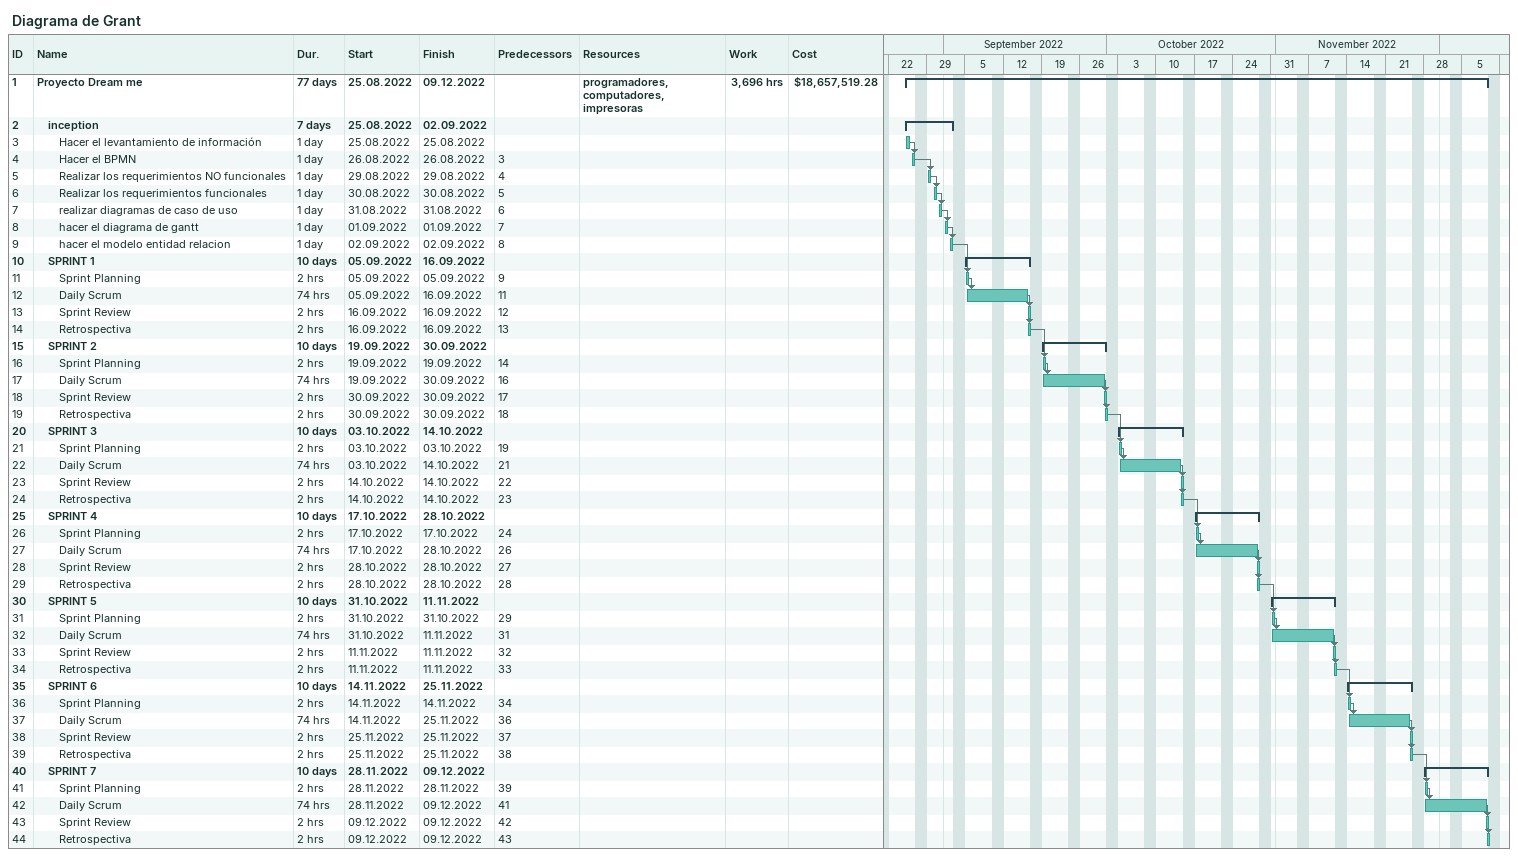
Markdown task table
Diagrama de Grant

| ID | Level | Task | Duration | Start | Finish | Predecessors | Resources | Work (h) | Cost ($) |
|---|---|---|---|---|---|---|---|---|---|
| 1 | 1 | **Proyecto Dream me** | 77d | 2022-08-25 | 2022-12-09 |  | programadores, computadores, impresoras | 3696 | 18657519.28 |
| 2 | 2 | **inception** | 7d | 2022-08-25 | 2022-09-02 |  |  |  |  |
| 3 | 3 | Hacer el levantamiento de información | 1d | 2022-08-25 | 2022-08-25 |  |  |  |  |
| 4 | 3 | Hacer el BPMN | 1d | 2022-08-26 | 2022-08-26 | 3 |  |  |  |
| 5 | 3 | Realizar los requerimientos NO funcionales | 1d | 2022-08-29 | 2022-08-29 | 4 |  |  |  |
| 6 | 3 | Realizar los requerimientos funcionales | 1d | 2022-08-30 | 2022-08-30 | 5 |  |  |  |
| 7 | 3 | realizar diagramas de caso de uso | 1d | 2022-08-31 | 2022-08-31 | 6 |  |  |  |
| 8 | 3 | hacer el diagrama de gantt | 1d | 2022-09-01 | 2022-09-01 | 7 |  |  |  |
| 9 | 3 | hacer el modelo entidad relacion | 1d | 2022-09-02 | 2022-09-02 | 8 |  |  |  |
| 10 | 2 | **SPRINT 1** | 10d | 2022-09-05 | 2022-09-16 |  |  |  |  |
| 11 | 3 | Sprint Planning | 2h | 2022-09-05 | 2022-09-05 | 9 |  |  |  |
| 12 | 3 | Daily Scrum | 74h | 2022-09-05 | 2022-09-16 | 11 |  |  |  |
| 13 | 3 | Sprint Review | 2h | 2022-09-16 | 2022-09-16 | 12 |  |  |  |
| 14 | 3 | Retrospectiva | 2h | 2022-09-16 | 2022-09-16 | 13 |  |  |  |
| 15 | 2 | **SPRINT 2** | 10d | 2022-09-19 | 2022-09-30 |  |  |  |  |
| 16 | 3 | Sprint Planning | 2h | 2022-09-19 | 2022-09-19 | 14 |  |  |  |
| 17 | 3 | Daily Scrum | 74h | 2022-09-19 | 2022-09-30 | 16 |  |  |  |
| 18 | 3 | Sprint Review | 2h | 2022-09-30 | 2022-09-30 | 17 |  |  |  |
| 19 | 3 | Retrospectiva | 2h | 2022-09-30 | 2022-09-30 | 18 |  |  |  |
| 20 | 2 | **SPRINT 3** | 10d | 2022-10-03 | 2022-10-14 |  |  |  |  |
| 21 | 3 | Sprint Planning | 2h | 2022-10-03 | 2022-10-03 | 19 |  |  |  |
| 22 | 3 | Daily Scrum | 74h | 2022-10-03 | 2022-10-14 | 21 |  |  |  |
| 23 | 3 | Sprint Review | 2h | 2022-10-14 | 2022-10-14 | 22 |  |  |  |
| 24 | 3 | Retrospectiva | 2h | 2022-10-14 | 2022-10-14 | 23 |  |  |  |
| 25 | 2 | **SPRINT 4** | 10d | 2022-10-17 | 2022-10-28 |  |  |  |  |
| 26 | 3 | Sprint Planning | 2h | 2022-10-17 | 2022-10-17 | 24 |  |  |  |
| 27 | 3 | Daily Scrum | 74h | 2022-10-17 | 2022-10-28 | 26 |  |  |  |
| 28 | 3 | Sprint Review | 2h | 2022-10-28 | 2022-10-28 | 27 |  |  |  |
| 29 | 3 | Retrospectiva | 2h | 2022-10-28 | 2022-10-28 | 28 |  |  |  |
| 30 | 2 | **SPRINT 5** | 10d | 2022-10-31 | 2022-11-11 |  |  |  |  |
| 31 | 3 | Sprint Planning | 2h | 2022-10-31 | 2022-10-31 | 29 |  |  |  |
| 32 | 3 | Daily Scrum | 74h | 2022-10-31 | 2022-11-11 | 31 |  |  |  |
| 33 | 3 | Sprint Review | 2h | 2022-11-11 | 2022-11-11 | 32 |  |  |  |
| 34 | 3 | Retrospectiva | 2h | 2022-11-11 | 2022-11-11 | 33 |  |  |  |
| 35 | 2 | **SPRINT 6** | 10d | 2022-11-14 | 2022-11-25 |  |  |  |  |
| 36 | 3 | Sprint Planning | 2h | 2022-11-14 | 2022-11-14 | 34 |  |  |  |
| 37 | 3 | Daily Scrum | 74h | 2022-11-14 | 2022-11-25 | 36 |  |  |  |
| 38 | 3 | Sprint Review | 2h | 2022-11-25 | 2022-11-25 | 37 |  |  |  |
| 39 | 3 | Retrospectiva | 2h | 2022-11-25 | 2022-11-25 | 38 |  |  |  |
| 40 | 2 | **SPRINT 7** | 10d | 2022-11-28 | 2022-12-09 |  |  |  |  |
| 41 | 3 | Sprint Planning | 2h | 2022-11-28 | 2022-11-28 | 39 |  |  |  |
| 42 | 3 | Daily Scrum | 74h | 2022-11-28 | 2022-12-09 | 41 |  |  |  |
| 43 | 3 | Sprint Review | 2h | 2022-12-09 | 2022-12-09 | 42 |  |  |  |
| 44 | 3 | Retrospectiva | 2h | 2022-12-09 | 2022-12-09 | 43 |  |  |  |
